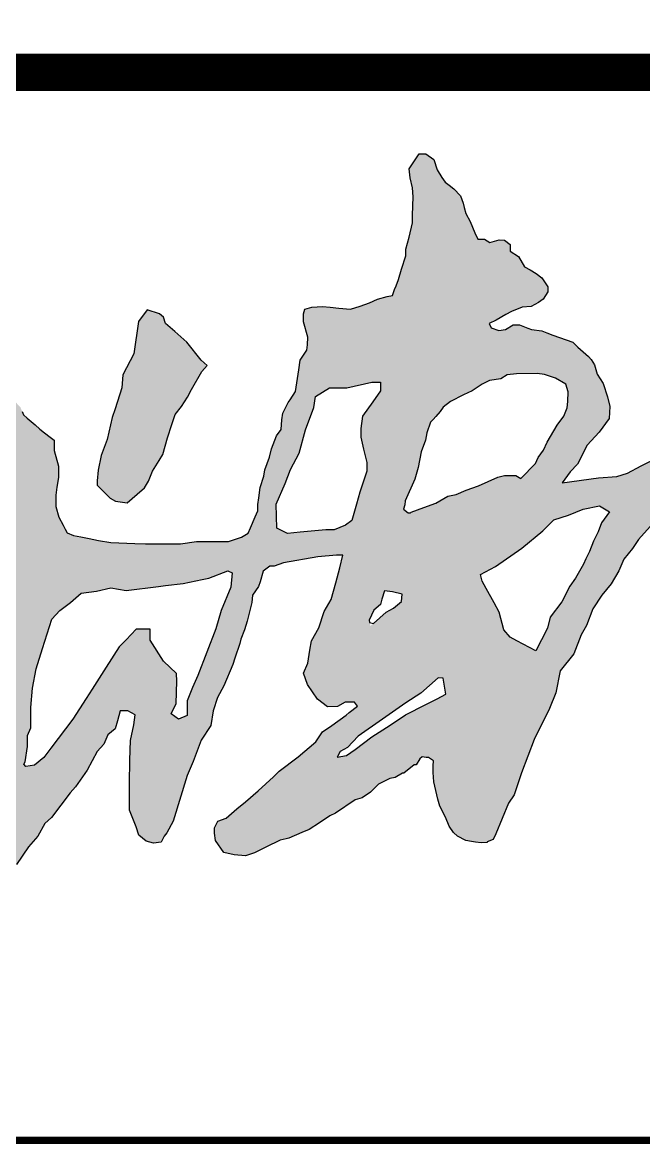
# Model space of a CAD drawing. Header units: millimetres. Extents: x 1264 to 9491, y 619 to 916.
# Drawn here: x 8763.29 to 8768.25, y 624.39 to 633.29 of the extents above; entities that cross this region are included whole.
import ezdxf

# ---------------------------------------------------------------- set-up
doc = ezdxf.new("R2010")
doc.units = ezdxf.units.MM

# ---------------------------------------------------------------- blocks, each defined once
blk = doc.blocks.new('11112')
h = blk.add_hatch(color=0)
h.paths.add_polyline_path([(1295.7, -78), (1295.7, -59), (1297.3, -45.8), (1300.1, -29.1), (1299.8, -10.5), (1292.9, 16), (1292.9, 22.1), (1292.9, 33.1), (1285.8, 38.4), (1276.3, 45.5), (1268.7, 52.1), (1260.9, 58.9), (1247.3, 70.1), (1240.9, 76), (1238.9, 81.3), (1235.8, 89.1), (1230.7, 94.2), (1223.9, 101.3), (1215.8, 110.5), (1214.7, 114.2), (1208.6, 124.7), (1203.9, 131.8), (1187.8, 143.8), (1179.8, 145.7), (1171.3, 147.8), (1163.5, 157.6), (1156.9, 169.7), (1146.5, 180.3), (1132.3, 194.9), (1127.8, 200.7), (1121.8, 205.6), (1110.2, 207.8), (1094.3, 202.9), (1087.2, 199.2), (1081.9, 195.5), (1079.3, 182.7), (1072.2, 166.8), (1072.2, 160.3), (1069.6, 146.5), (1068.7, 138.3), (1069.1, 131.6), (1069.4, 122), (1067.7, 107.4), (1067.7, 98.9), (1069.1, 76.9), (1072.2, 69.1), (1074.9, 52.8), (1078.9, 31.4), (1080.2, 24), (1084.4, 13.2), (1086.6, -0.6), (1094.2, -9.9), (1096.9, -14.3), (1102, -22.4), (1107.1, -36.7), (1114.9, -49.9), (1120.4, -55), (1120.4, -66.2), (1123.6, -72.3), (1124.8, -79.4), (1136.3, -87.9), (1144.5, -97.7), (1149.9, -104.8), (1158.7, -114), (1166.6, -125.2), (1173.3, -133.2), (1179, -142.7), (1180.7, -147.5), (1180.7, -152.9), (1180.1, -161.4), (1178.4, -170.2), (1178.4, -175), (1176, -192.6), (1176, -200.1), (1174.9, -208.5), (1167.8, -210.6), (1156.3, -214), (1127.3, -217.7), (1103.7, -222.6), (1089.5, -223.7), (1069.4, -229.2), (1046.6, -234), (1036.1, -235.5), (1022.2, -239.8), (1007.2, -241.6), (994, -244.3), (976.7, -247.6), (959.4, -251), (947.5, -251), (933.6, -253.7), (927.8, -252.5), (920.7, -248.9), (915.5, -241.9), (912.5, -232.6), (909.5, -205.2), (907.1, -190.6), (901.7, -179.7), (894.2, -166.8), (888.4, -159.5), (886, -151), (882.6, -138.4), (879.1, -127.9), (872.1, -100.8), (863.6, -90.3), (858.2, -81.4), (855.5, -68.5), (847.8, -49.6), (847.8, -43.7), (847.8, -31.7), (846.8, -25.6), (843.1, -3.4), (843.4, 5.2), (847.7, 13.9), (857.2, 23.7), (866.5, 39.4), (869, 56.1), (869.3, 59.5), (869.3, 66.8), (874.2, 82.2), (875.7, 92.4), (875.7, 101.3), (881, 110.5), (880, 115.1), (883.5, 122.5), (888.1, 132.4), (888.1, 137.6), (893.6, 145.6), (898, 152.7), (899.5, 161), (907.5, 178), (914.5, 193.5), (920.6, 208.3), (926.8, 229.5), (929.6, 239.2), (935.1, 258.3), (937.1, 269.3), (937.1, 280.4), (942.6, 296.4), (945.6, 309.5), (945.6, 320.5), (945.6, 333.6), (942.6, 354.7), (942.6, 363.7), (937, 380.3), (937, 389.3), (934.9, 399.9), (932, 411.7), (914.4, 437.8), (898.9, 462.4), (894.3, 470.5), (880.8, 494.6), (871.2, 511.9), (864.2, 524.7), (858.4, 535.5), (851.1, 542.3), (834.1, 558.3), (825, 564.8), (816, 572.4), (796.9, 585.9), (785.2, 595.6), (776.3, 607.8), (767.8, 614.8), (754.8, 625.8), (744.8, 635.3), (726.1, 650), (719.2, 652), (710.7, 663.2), (689.7, 673.9), (679.7, 678.9), (669.3, 682.4), (655.8, 683.4), (650.8, 678.5), (649, 673.8), (651.9, 659.2), (656.2, 644.2), (667, 636.3), (690, 621.6), (703.3, 605.6), (728.7, 581.9), (738.3, 574.6), (744.3, 570.4), (758.5, 553.4), (772.2, 541.4), (779.9, 530.6), (790.6, 515.6), (804.8, 499.1), (821.7, 482.5), (843, 436.3), (844.3, 412.3), (850.8, 393.8), (850, 353.8), (844.1, 326.8), (837.8, 306.6), (836.4, 282.3), (827.1, 253), (823.5, 227.3), (820.7, 203), (802.8, 178.7), (801.7, 163.1), (789.9, 136.5), (779.2, 112.2), (764.9, 79.9), (752.6, 36.9), (745.5, 11.9), (722.6, -18.8), (718, -49.7), (715.6, -87.4), (724.8, -107.4), (731.9, -131), (744.8, -148.1), (759.9, -180.3), (770.3, -201.7), (782.1, -217), (795.5, -234.6), (813.1, -257.6), (819.7, -268.4), (826.8, -280.3), (821.6, -283.4), (810.2, -290.3), (791.8, -294.8), (727.5, -310.4), (677.8, -326.1), (622.1, -336.3), (561.7, -347.3), (524.8, -359.7), (470, -372.6), (432.7, -384), (396.5, -387.8), (362.5, -398.9), (331.9, -408.8), (296.8, -415.5), (271.6, -421.6), (230.6, -433.4), (220, -437.3), (196.2, -443.7), (173.1, -451.2), (163.5, -454.4), (134.3, -463.9), (60.4, -489.6), (40.7, -489.6), (20.9, -500.6), (-24.8, -514.3), (-83.1, -531.8), (-113, -544.9), (-154.5, -553.7), (-204.7, -564.6), (-231.6, -577.1), (-263.3, -590), (-324.5, -610.9), (-365.7, -631.5), (-427.6, -651.9), (-525.2, -707.3), (-552.4, -721.4), (-566.2, -739.1), (-588.4, -751.2), (-597.4, -769.4), (-615.5, -807.3), (-615.7, -834.6), (-585.6, -874.4), (-562.3, -896.8), (-532.9, -918.7), (-503.5, -938.1), (-453, -951.4), (-429.2, -959.7), (-403.8, -977.6), (-377.5, -985.6), (-325.6, -1000.9), (-281, -1013.6), (-235.5, -1025.2), (-203.2, -1038.5), (-156.2, -1043), (-108, -1054.7), (-75.4, -1063.5), (-39.1, -1068), (48.4, -1085.5), (107.2, -1099.3), (130.8, -1100.8), (203.7, -1105.5), (245.4, -1103.8), (277.8, -1103), (374.2, -1108.1), (426.5, -1101.2), (476.6, -1103.6), (525.9, -1092.5), (568.4, -1080.8), (633.6, -1062.7), (683.5, -1051.4), (742.3, -1025.6), (807.3, -989.2), (853.9, -958), (869.8, -945.7), (887.2, -925.5), (910.9, -901.4), (938.1, -867.6), (949.7, -845.6), (963.9, -818.7), (977.1, -781.1), (999.6, -735), (1011.4, -712.4), (1014.6, -669.9), (1019.9, -606.1), (1006.3, -549.5), (1004.2, -516), (980.1, -430.1), (971.7, -396.6), (963.8, -365.1), (960, -353.1), (970.1, -338), (997.9, -322.2), (1059.3, -304.3), (1089.1, -295), (1116, -290.2), (1149.9, -281.3), (1168.1, -278.3), (1164.2, -308.9), (1161.9, -344.8), (1156.7, -396.4), (1149.1, -434.6), (1148.8, -473.6), (1141.2, -494.4), (1133.5, -531), (1130, -571.5), (1127, -587.1), (1121.7, -612.3), (1109, -673.1), (1109, -686.7), (1116.5, -705.3), (1127.9, -721.6), (1135.7, -738.3), (1146, -746.6), (1174, -753.7), (1183.6, -748.1), (1193.9, -733.8), (1206.1, -725.3), (1212.1, -711.7), (1229.4, -679.4), (1239.4, -664.7), (1245.2, -514.9), (1241.6, -511.3), (1243.7, -507), (1247.6, -481.5), (1247.6, -462.8), (1253.5, -450.1), (1253.5, -415.7), (1256.5, -383.3), (1262.4, -350.9), (1273.2, -316.6), (1288.9, -267.5), (1302, -252.9), (1331.3, -127.8), (1325.3, -126.6), (1314.7, -122.3), (1311.3, -116.1), (1307.6, -109.2), (1300.4, -96)])
h.paths.add_polyline_path([(873.2, -339.5), (883.7, -360.3), (890.7, -381.2), (905.6, -410.9), (919.6, -438), (933.5, -481.6), (935.3, -516.6), (937, -559.4), (938.8, -585.6), (930.9, -661.8), (930.9, -677.5), (928.3, -688.9), (925.7, -706.3), (913.4, -731.7), (904.7, -750.9), (898.6, -764.8), (888.1, -784.9), (881, -798.4), (873.6, -812.7), (865.4, -828.3), (850.5, -828.3), (837.4, -845.2), (804.2, -873.1), (786.9, -887.7), (773.6, -901.9), (757, -918.5), (724.7, -937.7), (706.6, -958.9), (688.2, -961.7), (671.6, -970.5), (667.2, -973.6), (648.9, -982.4), (643.5, -983.7), (631, -989.5), (620.2, -994.2), (609, -999.3), (590.7, -1006.7), (563, -1011.1), (546.1, -1017.5), (525.1, -1021.6), (507.2, -1022.6), (474.7, -1029), (445.6, -1032.7), (424.6, -1037.1), (404, -1040.2), (379.6, -1042.5), (310.4, -1043.1), (266.1, -1041.7), (223.2, -1051.4), (207.9, -1048.6), (171.9, -1041.7), (153.9, -1040.3), (130.4, -1041.7), (109.6, -1041.7), (73.6, -1036.2), (48.6, -1034.8), (3.7, -1023.5), (-21.2, -1020.8), (-35.5, -1019.2), (-72.4, -1013.8), (-93.2, -1008.3), (-126.5, -998.6), (-155.6, -998.6), (-174.9, -998.6), (-193, -998.6), (-217.9, -987.5), (-242.8, -980.6), (-278.8, -969.5), (-320.4, -959.9), (-359.2, -947.4), (-399.3, -933.6), (-428.4, -916.9), (-465.8, -903.1), (-510.8, -882.8), (-544.3, -860.2), (-548.9, -836.1), (-544.3, -818.2), (-533.5, -800.3), (-516.3, -781.4), (-469, -749.4), (-402.2, -709.1), (-368.9, -694.1), (-313.9, -670.8), (-273.3, -648.4), (-174.1, -617.4), (-134.2, -603.9), (-98.3, -584.7), (-83, -577.6), (-64.9, -570.5), (-9, -550.9), (9.6, -542.8), (41.7, -536.6), (73.7, -524.6), (83.7, -520.8), (93.3, -517.2), (128.2, -502.7), (141.6, -502.7), (198.3, -491.7), (220.1, -480), (259.5, -475.8), (274.6, -458.7), (328, -452.6), (363.4, -439.1), (418.5, -425.7), (438.6, -420.7), (479.6, -403.7), (529.8, -391.4), (560.4, -391.4), (592.2, -387.8), (656.6, -362.6), (708.6, -349.9), (740.2, -343.8), (768.5, -338), (798.9, -330.3), (812.4, -323.3), (842.4, -322.7), (846, -322.6), (864.5, -334.1)], flags=16)
h = blk.add_hatch(color=0)
h.paths.add_polyline_path([(3379.1, -264.6), (3379.1, -250.3), (3379.1, -220.6), (3387.3, -189.2), (3387.3, -170.8), (3387.3, -134.9), (3386.6, -112.8), (3384.8, -81.6), (3392.4, -48.9), (3396.5, 7.5), (3396.5, 19.8), (3404.9, 43.7), (3404.2, 83.5), (3403.9, 98.6), (3412.6, 105.7), (3421.5, 113), (3436.4, 123), (3449.4, 130.7), (3463.9, 136.7), (3470.6, 146.7), (3460.9, 165.4), (3441.1, 189.6), (3432.1, 203.1), (3421.9, 212.7), (3419, 222.4), (3416.4, 232.7), (3417.7, 245.2), (3420.2, 264.2), (3425.7, 288.9), (3419.9, 316), (3425, 352.4), (3424.2, 358.1), (3422.7, 368.4), (3431.9, 386.6), (3431.9, 394), (3431.9, 410), (3429.7, 430.6), (3427.3, 451.8), (3436.5, 468.2), (3432.5, 484.8), (3419.5, 492.4), (3408.9, 506.7), (3395.3, 516.7), (3386.2, 527.6), (3379.2, 544.3), (3370.2, 555.5), (3359, 560.8), (3342, 561.1), (3324, 564), (3304.7, 565.8), (3284.4, 566.2), (3254.7, 564.9), (3233.3, 559.7), (3213.3, 553.9), (3185.5, 542.9), (3168.7, 541.6), (3148.4, 535.6), (3113, 528), (3071, 513.4), (3059.9, 508.8), (3026.4, 498.9), (2990.2, 489.9), (2976.6, 488), (2949.4, 482.2), (2930.9, 482.5), (2909.3, 481.5), (2877, 488), (2865.3, 480.8), (2849.8, 463.4), (2849.8, 455), (2856.3, 438.8), (2866.6, 419.5), (2869.9, 402), (2870.6, 388.8), (2876.3, 381.3), (2888.6, 365.2), (2899, 365.2), (2912.3, 356.4), (2916.4, 344.1), (2916.4, 327.1), (2910.2, 308.6), (2906.4, 294.6), (2899.2, 276.9), (2894.5, 259.3), (2886.2, 240.7), (2879.6, 223.3), (2869.8, 200.7), (2854.5, 165.4), (2850.2, 152.8), (2841.5, 127.2), (2831, 116.7), (2824.1, 99.7), (2781.1, 91.1), (2769.6, 87.4), (2741.2, 80.5), (2709.2, 68.2), (2667.5, 59.5), (2661.1, 54.9), (2635, 53.1), (2616.2, 50.8), (2590.3, 46.3), (2580.6, 44.8), (2572.4, 42.5), (2563, 40.2), (2555.8, 40.2), (2545.9, 33.5), (2530.3, 30.5), (2522.2, 27.2), (2506.4, 27.9), (2488.8, 24.9), (2481.1, 21.8), (2469.9, 18.8), (2458.7, 20), (2454.8, 27.9), (2448.8, 37.4), (2441, 49.2), (2425.8, 49.2), (2405.2, 44.6), (2375.8, 31), (2356, 17.4), (2333.3, 12.8), (2312.8, 7.7), (2278.7, -9.9), (2255.9, -22), (2237.9, -27.5), (2207.2, -29.8), (2145.8, -38.5), (2159.1, -20), (2171.6, -6.7), (2188.2, 24.7), (2207.8, 46.7), (2225, 69.5), (2226, 89.8), (2222.3, 106.4), (2214.9, 128.6), (2204.5, 144.5), (2200, 160.1), (2194.5, 169), (2190, 174.2), (2172.2, 189.6), (2164, 198.1), (2130.4, 209.7), (2119.9, 214), (2111.7, 217.3), (2094.5, 219.3), (2074.3, 227.3), (2063.9, 227.3), (2050.7, 219.4), (2039.7, 217.6), (2026.7, 222.4), (2023.3, 229.4), (2034.9, 235.2), (2051.4, 244.7), (2060.8, 249.8), (2078.5, 256.6), (2094, 257.9), (2106.3, 264.9), (2113.8, 270.1), (2122, 282.7), (2122, 291.2), (2111.5, 305.9), (2102, 313.3), (2091.9, 319.7), (2082.9, 324.9), (2072.4, 341.8), (2058.7, 350.8), (2058.7, 362.4), (2049.1, 369.3), (2040.2, 369.8), (2024.3, 365.6), (2015.3, 371), (2004.1, 371), (1999.5, 381.9), (1991.6, 401), (1984.3, 414.4), (1981.5, 424.2), (1979.4, 431.6), (1975.2, 443.7), (1964, 455.6), (1956.2, 461.6), (1949.3, 466.9), (1944, 474.8), (1936.1, 487.5), (1930.3, 504.9), (1917.1, 514.4), (1905.5, 514.4), (1889.1, 489.1), (1890.7, 474.3), (1894.4, 457.4), (1895.4, 442.1), (1894.4, 411.5), (1894.4, 398.3), (1889.1, 374.6), (1883.3, 354.5), (1883.3, 342.9), (1875.9, 320.7), (1869.3, 298.4), (1864.4, 286.5), (1860.7, 276.4), (1852.1, 275), (1835.6, 270.1), (1822.2, 264.1), (1806.4, 258.5), (1790.4, 253.7), (1770.9, 255.1), (1756, 256.6), (1743.6, 258.1), (1725.7, 257), (1713.7, 253.7), (1711.5, 245.8), (1711.5, 232), (1718.6, 206.6), (1718.2, 193.5), (1717.1, 184.5), (1705.9, 167.7), (1703.6, 151.3), (1697.9, 115.1), (1689.1, 101), (1685.7, 96.7), (1676.5, 78.8), (1675.1, 67.7), (1673.8, 51.4), (1666.3, 40.6), (1657.5, 18.9), (1654.1, 4.7), (1646.7, -16.3), (1644.6, -27.1), (1638.5, -46), (1636.5, -63.6), (1634.5, -74.5), (1634.5, -85.2), (1630.3, -95.4), (1622.6, -114.1), (1618.3, -122.8), (1607.3, -129.5), (1591.9, -189.5), (1589.5, -213.9), (1636, -212.4), (1638.5, -204.6), (1643.9, -186.7), (1654.7, -178.3), (1662.2, -178.3), (1678.1, -173), (1735.5, -162.4), (1766.6, -159.6), (1777.7, -160), (1772.2, -181.1), (1765.6, -206.3), (1757.9, -234.6), (1746, -254.5), (1737, -281.8), (1724.9, -303.6), (1722.2, -319.6), (1718.9, -341.5), (1711.3, -357.9), (1717.9, -377.1), (1734.9, -402.1), (1752, -414.8), (1768.4, -414.3), (1781.5, -406.7), (1797, -406.7), (1802.1, -413.4), (1788.1, -424.2), (1783.1, -428.8), (1758.9, -445.9), (1743.1, -456.9), (1732.4, -473.8), (1702.4, -498.6), (1670.6, -522.6), (1661.2, -532.3), (1635.5, -556.1), (1613.9, -574.3), (1599.4, -586), (1581.3, -601.9), (1567.8, -607), (1561.7, -618.2), (1561.7, -626.8), (1563.9, -639.4), (1577.9, -659.5), (1595.2, -663.7), (1613.9, -665.1), (1629.2, -659.9), (1648, -650.8), (1672.1, -638.7), (1687, -635.6), (1708.6, -625.8), (1721.2, -621.1), (1738.5, -609.8), (1755.8, -598), (1765.2, -593.5), (1798.2, -570.9), (1810.1, -567.7), (1824.2, -557.9), (1837.3, -544.8), (1856.6, -535.4), (1865.4, -533.6), (1877.5, -526.4), (1880.1, -526.4), (1897.5, -512.3), (1900.5, -512.3), (1909.1, -498.3), (1917.3, -499.7), (1921.2, -499.7), (1929.6, -505.3), (1929.4, -513.9), (1929.4, -525.3), (1930.5, -540.6), (1937.3, -569.8), (1940.2, -581.4), (1949.9, -599.9), (1955.9, -615.3), (1963.5, -626), (1970, -631.8), (1984.2, -639.5), (1993.5, -640.9), (2000.3, -642.3), (2009.8, -643.4), (2016.4, -642.8), (2029.8, -637.9), (2034.6, -628.1), (2056, -576.6), (2065.5, -562.4), (2077.5, -525.4), (2098.7, -469.9), (2124.4, -417.3), (2135.3, -391.3), (2142.3, -354.4), (2165.3, -325.7), (2177.6, -294), (2186.7, -278.2), (2197.5, -250.3), (2212.7, -227.3), (2228.4, -207.9), (2241.1, -186.3), (2249.5, -166.6), (2263.9, -148.4), (2274.1, -133.8), (2294, -111.8), (2318.2, -86), (2329.5, -84.8), (2340.5, -88.1), (2361.3, -89.1), (2375.6, -89.7), (2391.6, -88), (2395.3, -110.8), (2385.8, -140), (2378.3, -178.1), (2367.5, -219.5), (2367.5, -248.7), (2353.2, -282.7), (2340.2, -341.6), (2332, -366.8), (2328, -405.5), (2325.6, -426.6), (2322.3, -446.6), (2321, -465.5), (2319.1, -491.1), (2326.2, -517), (2330.6, -528.5), (2348.7, -553.7), (2360, -578.1), (2373.4, -583.4), (2385.8, -591.6), (2409.9, -595.8), (2428.6, -589), (2447.7, -582), (2451.4, -565), (2475.5, -537.1), (2491.3, -512.7), (2503.5, -495.7), (2515.1, -475.3), (2532.7, -451.5), (2542.9, -434.5), (2553.4, -413), (2563.9, -397.8), (2582.7, -366), (2591.9, -348.4), (2597.6, -335), (2614.2, -316.6), (2630, -302.7), (2640.2, -276.2), (2648.3, -263.3), (2666.9, -243.4), (2676.9, -222.5), (2685.1, -205.5), (2696.5, -191), (2700.8, -186.4), (2703.8, -166.8), (2710.7, -161.1), (2715.9, -154), (2725.9, -143.3), (2736.4, -124.8), (2739.6, -116.1), (2749.1, -109.4), (2755.8, -100.6), (2758.9, -90.6), (2767.4, -76.7), (2771.8, -64.4), (2786.4, -38.6), (2795.9, -13.9), (2830.5, -15.6), (2851.9, 7.8), (2876.6, 6.7), (2934.9, 29.2), (2987.9, 56.9), (3046.2, 79.7), (3107, 101.8), (3138.9, 116), (3212.4, 140.7), (3290.1, 153), (3300.3, 137.3), (3271.1, 117), (3199.6, 67.3), (3146.9, 37.6), (3093.1, 0), (2970.5, -78.6), (2878.9, -186.8), (2831.8, -268.1), (2802.9, -334.5), (2801, -414.8), (2807.9, -452.9), (2829.8, -478.9), (2861.2, -494), (2881.1, -483.9), (2893.3, -455.5), (2919.2, -416.6), (2959.5, -373.8), (2995.8, -348.8), (3057.8, -310.2), (3139.9, -268.2), (3206.3, -250), (3225.5, -247.4), (3224.1, -260.6), (3184.6, -307.8), (3166.8, -334.5), (3124.9, -379.7), (3048.4, -438), (3030.3, -451.8), (3005.8, -466.9), (2987.5, -486.2), (2967.9, -499), (2949.7, -511.6), (2921.3, -531.2), (2907.7, -542.6), (2849.8, -578.6), (2836.4, -592), (2837.9, -624.7), (2861.1, -646.3), (2898, -652.1), (2929.3, -646.4), (2965.4, -628.3), (3002, -611.7), (3033.8, -584), (3060.4, -570.1), (3086.8, -552.3), (3114.9, -532.9), (3155.2, -507.5), (3204, -474.6), (3261, -457.2), (3261.3, -483.7), (3262.6, -518.5), (3260.5, -559.4), (3260.1, -578.5), (3244.6, -641.6), (3246.3, -694.1), (3240.6, -792.5), (3237.9, -850.1), (3233.3, -915.8), (3226.3, -970.1), (3221.4, -995.6), (3210.4, -1027.4), (3165, -1036.9), (3123.6, -1023.8), (3075.3, -995.4), (3032.9, -964), (3010.3, -937.8), (3002.9, -931), (2977.9, -904), (2964.2, -886.9), (2954.9, -876.9), (2941.2, -863.4), (2918.1, -830.5), (2901.4, -807.5), (2893.6, -792.3), (2880.8, -773.2), (2871.4, -759.3), (2865.7, -752.4), (2848, -727.6), (2840.1, -713.4), (2831.8, -699.2), (2817.6, -680.6), (2808.7, -664.4), (2802.3, -651.6), (2796.5, -641.4), (2790.4, -626.6), (2781.4, -625.5), (2779.3, -633.5), (2781.9, -646.5), (2786.4, -660.4), (2790.6, -673.2), (2801.6, -693.2), (2811.1, -711.4), (2819, -728.6), (2837.8, -752.6), (2846.4, -766.1), (2875.4, -804.1), (2883.6, -813.3), (2905.7, -853.6), (2928.9, -887.2), (2971.9, -934.1), (2994.4, -958.2), (3020.6, -986.3), (3059.9, -1025.8), (3081.8, -1048.5), (3155.7, -1084.8), (3222.8, -1105.9), (3277.5, -1098.1), (3294.1, -1073.7), (3300.5, -1034.7), (3316.5, -965.4), (3323.9, -903.4), (3334.2, -836.5), (3334.1, -787.5), (3331.2, -755.2), (3343.3, -696.2), (3347.4, -650.2), (3363.8, -580.1), (3363.9, -511.6), (3363.7, -505.2), (3362.3, -477.3), (3365.4, -464), (3375.2, -449.4), (3383, -439.9), (3386.6, -431.1), (3403.9, -414.5), (3408.8, -406.7), (3427.4, -397.1), (3456.6, -385.3), (3485.9, -372.8), (3497.6, -367.8), (3515.3, -363.9), (3541, -357.3), (3570.1, -349.4), (3583.2, -343.7), (3599.8, -341.7), (3612.2, -339.3), (3627.1, -337.1), (3635.4, -333.9), (3646.2, -331.4), (3657.1, -328.8), (3682.6, -333), (3706.5, -332.8), (3724.3, -336.7), (3731.1, -334.7), (3729.9, -322.5), (3727.7, -319.1), (3711.6, -313.4), (3697.9, -311.7), (3674.3, -313.8), (3646.6, -313.8), (3620, -313.8), (3603.6, -316.7), (3579.3, -322.3), (3566.1, -327.2), (3545.3, -330.6), (3522.6, -334.3), (3502.8, -341.6), (3492.2, -343.8), (3461.7, -353.7), (3444.6, -362.1), (3429.3, -364.1), (3401.6, -372.2), (3376.6, -378.3), (3371.9, -368.1), (3374.2, -330.2), (3375.9, -301.5), (3379.1, -284.1)])
h.paths.add_polyline_path([(3262.8, -205.9), (3253.7, -195), (3225, -190), (3208.6, -191.3), (3188.6, -194.1), (3176.3, -195.2), (3160, -198.1), (3139.4, -201.7), (3127.3, -207.6), (3107.7, -211.8), (3090.1, -220.6), (3072, -225.6), (3056, -232.9), (3044.5, -238.9), (3033.3, -245.7), (3020.2, -250.3), (3011.4, -256.8), (3000.3, -261.9), (2973.5, -277.6), (2952.3, -289.6), (2931.5, -304.8), (2905.9, -325.4), (2890.3, -333.5), (2874, -336.6), (2877.8, -316.3), (2880.3, -302.3), (2892, -293.3), (2900.9, -272.4), (2911.6, -242.6), (2924.4, -225.6), (2945.2, -198.1), (2952.1, -183.8), (2971.6, -163.3), (2986.6, -141.5), (3006.4, -123), (3028.9, -105.5), (3072.1, -80), (3088.2, -60.3), (3134.1, -29.1), (3164.4, -7.5), (3205, 14.3), (3250.6, 26.8), (3268.7, 26.8), (3281.1, 19.6), (3285.6, 6.9), (3287.3, -4.8), (3283.7, -35.6), (3284.9, -48.7), (3284.9, -70.6), (3286.2, -95.5), (3286.2, -117.4), (3285.6, -129.8), (3282.4, -153.6), (3281.2, -171), (3281.2, -179.8), (3280.5, -201.9), (3270.3, -215.8)], flags=16)
h.paths.add_polyline_path([(3259.2, -391.5), (3264.6, -400.4), (3263.7, -421), (3238.6, -437), (3204.3, -448.5), (3188.8, -452.8), (3161.4, -469.3), (3146.8, -475.1), (3125, -484.3), (3115, -486), (3101, -495.4), (3085.7, -499.3), (3079.8, -502), (3069.9, -510), (3061.7, -512.6), (3055.5, -506.8), (3060.5, -489.6), (3069.6, -479.6), (3080.6, -481.6), (3129, -456), (3144.3, -447.7), (3174.8, -423.6), (3207.2, -408.3), (3220, -400.8), (3242, -392.8)], flags=16)
h.paths.add_polyline_path([(3270.8, 203.8), (3251.6, 203.8), (3221.4, 201.1), (3199.1, 194.1), (3144.8, 179.5), (3122.6, 170.8), (3086.4, 160.2), (3038.3, 140.6), (3023.1, 136.1), (2996.7, 120.9), (2970.4, 137.9), (2932.9, 124), (2904.6, 124.5), (2887.7, 125.3), (2872.2, 133.1), (2872.2, 136.4), (2872.2, 141.9), (2876.5, 153.8), (2891.8, 179), (2901.9, 192.8), (2913.2, 211.7), (2909, 227.6), (2927.3, 272.7), (2943.7, 297.7), (2954.4, 334.4), (2963.7, 359), (3020.3, 388.8), (3056.5, 391.3), (3075.9, 394.1), (3116.2, 406.2), (3137.1, 418.7), (3153.1, 423.7), (3189.8, 440.3), (3213.2, 446.9), (3236.7, 452.4), (3288.2, 458.9), (3315.6, 461.6), (3327.3, 454.2), (3327.3, 433.9), (3320.9, 395.6), (3313, 358.2), (3307.5, 294.4), (3307.1, 244.3), (3299.9, 214.5)], flags=16)
h.paths.add_polyline_path([(2791, 30.8), (2786, 22.2), (2774.6, 2.4), (2763.2, -25), (2744.9, -53.9), (2728.9, -75.2), (2721.7, -84.2), (2715.3, -94.4), (2709.9, -99.6), (2685, -137.6), (2677.2, -144.8), (2671.7, -153.5), (2656.3, -173.8), (2649, -187.3), (2633.5, -215.7), (2627.8, -225.2), (2617.7, -234.7), (2608.8, -245.7), (2600.1, -256.4), (2583.5, -275.2), (2569.8, -293.8), (2563.6, -300.2), (2556, -310.2), (2546, -319.7), (2541, -325.8), (2528.3, -343.5), (2519.2, -355.2), (2513.4, -364), (2501.8, -374.7), (2498.6, -385.1), (2487.3, -400.9), (2471.5, -420.7), (2454.5, -437.4), (2448.3, -444), (2432.8, -460.9), (2423.6, -470.5), (2410.3, -480.7), (2401.5, -476.1), (2401.5, -463.3), (2401.5, -454.1), (2404.5, -438), (2406.3, -431.5), (2406.9, -419), (2409.6, -402.9), (2415.5, -384.5), (2417.8, -369.2), (2420.3, -358.3), (2424.2, -353.9), (2425.6, -344.6), (2426.2, -339), (2428.6, -335.7), (2429.5, -329.3), (2431.9, -317.1), (2433.3, -305.7), (2437, -298.1), (2444.4, -282.6), (2448.3, -270.7), (2451, -260.9), (2453.9, -253.5), (2458.4, -236.8), (2461.1, -221.1), (2461.1, -215.1), (2465, -202.9), (2469, -193.6), (2474.4, -180.6), (2480.6, -165.5), (2484.7, -155.3), (2487.4, -137.6), (2496.4, -122.4), (2498.4, -107.3), (2499.1, -92.9), (2509.4, -73.8), (2509.7, -63.5), (2512.8, -51.9), (2514.6, -40.8), (2514, -27.6), (2516.9, -13.5), (2527.1, -9.6), (2547.6, -9), (2561.3, -4.4), (2579.9, -1.6), (2604.8, 5.5), (2632.9, 9.3), (2655.8, 14.6), (2680.7, 23), (2688.5, 23.7), (2714.4, 26), (2723.3, 26.9), (2733, 31), (2753.1, 33.6), (2769.7, 37.5), (2781.5, 44.3), (2791, 44.3)], flags=16)
h.paths.add_polyline_path([(2225.5, -86.9), (2211.8, -105.5), (2206.3, -120.5), (2198.4, -136.3), (2192.1, -153.7), (2185.7, -166.3), (2181.5, -174.9), (2168.3, -198.7), (2158.9, -212.1), (2145.4, -238.2), (2125.7, -264.3), (2121.4, -282.6), (2111.4, -302.2), (2101.9, -320.4), (2080.6, -309.3), (2069.6, -303.6), (2058.5, -297.5), (2047.8, -285.6), (2040.3, -255.6), (2031.6, -239.8), (2018.5, -216.1), (2011.7, -203.6), (2008.7, -192.4), (2034, -179), (2078.2, -148.2), (2113.4, -119.2), (2132, -100.7), (2156.5, -92.9), (2181, -82.6), (2208.7, -77.1)], flags=16)
h.paths.add_polyline_path([(2154.3, 87.6), (2148.5, 73.9), (2137.4, 58.7), (2120.8, 30.2), (2114.5, 16.6), (2105.6, 4.4), (2101.1, -5.6), (2076.4, -30.9), (2068, -26), (2049.3, -26.1), (2037.6, -28.9), (2005.3, -43.6), (1984.8, -50.9), (1967.9, -58), (1954.1, -60.5), (1933.6, -72.5), (1913.8, -79.5), (1892.4, -87.8), (1889.3, -89.8), (1879.3, -82.8), (1881.4, -75.1), (1882, -68.7), (1898.2, -32.1), (1904.2, -12.3), (1909.1, 13.8), (1916.6, 33.1), (1918.5, 45.7), (1924.6, 63.4), (1929.2, 68.1), (1933.9, 73.4), (1941.2, 81.8), (1946, 88.7), (1958.3, 98.4), (1980.4, 109.6), (1994.7, 116.5), (2011.6, 127.4), (2023.8, 133.8), (2042.8, 136.6), (2053.6, 143.1), (2069.4, 144.9), (2103.9, 145.5), (2116.5, 143.8), (2134.7, 137.4), (2152.2, 127.2), (2155.8, 114.5), (2155.3, 98.2)], flags=16)
h.paths.add_polyline_path([(1950.7, -393.4), (1936.1, -401.1), (1916.9, -410.8), (1882.7, -428.4), (1857, -445.7), (1826.3, -465.2), (1798.3, -486.3), (1783.5, -496.5), (1767.9, -499.4), (1773.3, -489.8), (1785.6, -482.9), (1803.2, -463.9), (1844.4, -435.6), (1883.5, -408.1), (1908.3, -391.5), (1937.4, -365.8), (1946.1, -366.7)], flags=16)
h.paths.add_polyline_path([(1876.9, -225.6), (1876.3, -237.6), (1862.4, -248.9), (1850.4, -255.5), (1824, -278.8), (1821.6, -268.9), (1829.7, -252.5), (1840.6, -242.6), (1843.3, -233.7), (1847.5, -219.7), (1861, -221.5)], flags=16)
h.paths.add_polyline_path([(1817.6, -18.9), (1806, -53.9), (1800.6, -74.3), (1792.9, -101.5), (1781.9, -109.5), (1762.7, -117.1), (1749.1, -117.1), (1705.6, -121.3), (1684.3, -123.2), (1666.7, -114.3), (1665.4, -74.3), (1680.9, -39.3), (1689.7, -15.9), (1704.3, 11.3), (1714.7, 50.8), (1728.6, 88.1), (1731.7, 106.7), (1754.9, 121.2), (1784.1, 121.2), (1826, 130.9), (1840.6, 130.9), (1840.6, 116.3), (1827.9, 97.8), (1810.4, 73.5), (1807.5, 53.1), (1807.5, 38.5), (1812.3, 18.1), (1817.6, -3.9)], flags=16)
for color, points in [(0, [(1482.9, 37.3), (1490.4, 59.8), (1496, 76.6), (1506.3, 89.7), (1516.6, 105.6), (1523.3, 118.7), (1540.9, 148.6), (1549.9, 158.6), (1539.7, 167.8), (1515.7, 198.2), (1495.1, 216), (1479.6, 229.3), (1476.4, 240.3), (1469.8, 245.9), (1449.1, 252.4), (1434.2, 232.8), (1426.7, 178.6), (1408, 143), (1406.1, 121.5), (1394.9, 86), (1390.3, 71.3), (1381.8, 34.5), (1371.5, 7.4), (1366.8, -16.9), (1364.9, -34.7), (1364.9, -42.3), (1386.5, -64.1), (1395.8, -69.3), (1415.5, -72.1), (1432.3, -57.2), (1444.5, -46.9), (1451.1, -35.7), (1457.6, -18.8), (1468.9, -1), (1475.4, 9.3)]), (7, [(1607.3, -129.5), (1585.2, -136.7), (1555, -137.1), (1531.5, -137.1), (1505.1, -141), (1482.6, -141), (1446.2, -140.7), (1427.9, -140), (1388.1, -138.6), (1367, -135.2), (1351.6, -131.9), (1337.3, -129), (1331.3, -127.8), (1302, -252.9), (1319.9, -239.5), (1338.2, -223.6), (1363.5, -220.4), (1388.1, -214.5), (1413.6, -219.4), (1467.7, -212.5), (1479.8, -211), (1509.2, -207.3), (1541.3, -200.8), (1552.7, -198.5), (1584.5, -186), (1591.9, -189.5)]), (7, [(1526, -506.7), (1539.3, -470.6), (1555.6, -446.3), (1559.9, -421.2), (1567.2, -399.2), (1577.7, -379.5), (1592.6, -343.5), (1596.2, -333.1), (1604.6, -308.3), (1606, -301.3), (1612.1, -285.4), (1616.8, -270.9), (1624.7, -239.6), (1625.8, -227), (1636, -212.4), (1589.5, -213.9), (1573.1, -252.9), (1564.3, -283.6), (1534.2, -362.1), (1525.2, -382.2), (1515.8, -404.9), (1515.8, -429.5), (1501.5, -435.2), (1489, -426.5), (1497.4, -409), (1498.7, -371.6), (1498, -358.8), (1476.5, -338.2), (1453.9, -302.8), (1453.9, -284.2), (1430.3, -284.2), (1413.6, -301.9), (1402.1, -314.1), (1380.2, -348), (1356.2, -385.2), (1346.2, -400.9), (1324.2, -435.4), (1286.9, -484.4), (1275.3, -499.7), (1259.4, -512.9), (1245.2, -514.9), (1239.4, -664.7), (1249.5, -650), (1265.2, -632.2), (1277.2, -611), (1288.2, -600.8), (1319.5, -559.3), (1328.7, -549.4), (1347.9, -520.9), (1365.1, -489.8), (1375.9, -477.7), (1382.9, -461.6), (1395.1, -451.6), (1398.8, -438.3), (1403.4, -421.6), (1416.5, -421.6), (1428.5, -428), (1426.3, -444.8), (1420.6, -471.4), (1419.6, -504.6), (1419.3, -543.4), (1419.3, -563.9), (1419.3, -588.4), (1430.3, -616.5), (1435.1, -630.1), (1446.9, -640.4), (1459.5, -643.9), (1472.3, -642.3), (1477.5, -631.8), (1481.8, -626.2), (1492.7, -606.9), (1515.9, -530.2)])]:
    blk.add_hatch(color=color).paths.add_polyline_path(points)
for p, q in [((1889.1, 489.1), (1905.5, 514.4)), ((1905.5, 514.4), (1917.1, 514.4)), ((1917.1, 514.4), (1930.3, 504.9)), ((1890.7, 474.3), (1889.1, 489.1)), ((1930.3, 504.9), (1936.1, 487.5)), ((1936.1, 487.5), (1944, 474.8)), ((1894.4, 457.4), (1890.7, 474.3)), ((1944, 474.8), (1949.3, 466.9)), ((1895.4, 442.1), (1894.4, 457.4)), ((1949.3, 466.9), (1956.2, 461.6)), ((1956.2, 461.6), (1964, 455.6)), ((1964, 455.6), (1964, 455.6)), ((1964, 455.6), (1975.2, 443.7)), ((1894.4, 411.5), (1895.4, 442.1)), ((1975.2, 443.7), (1979.4, 431.6)), ((1979.4, 431.6), (1981.5, 424.2)), ((1981.5, 424.2), (1984.3, 414.4)), ((1984.3, 414.4), (1991.6, 401)), ((1889.1, 374.6), (1894.4, 398.3)), ((1894.4, 398.3), (1894.4, 411.5)), ((1991.6, 401), (1999.5, 381.9)), ((1999.5, 381.9), (2004.1, 371)), ((1883.3, 354.5), (1889.1, 374.6)), ((2004.1, 371), (2015.3, 371)), ((2015.3, 371), (2024.3, 365.6)), ((2024.3, 365.6), (2040.2, 369.8)), ((2040.2, 369.8), (2049.1, 369.3)), ((2049.1, 369.3), (2049.1, 369.3)), ((2049.1, 369.3), (2058.7, 362.4)), ((2058.7, 362.4), (2058.7, 350.8)), ((1875.9, 320.7), (1883.3, 342.9)), ((1883.3, 342.9), (1883.3, 354.5)), ((2058.7, 350.8), (2072.4, 341.8)), ((2072.4, 341.8), (2082.9, 324.9)), ((1870.8, 303.3), (1875.9, 320.7)), ((2082.9, 324.9), (2091.9, 319.7)), ((2091.9, 319.7), (2102, 313.3)), ((1867, 292.9), (1870.8, 303.3)), ((2102, 313.3), (2111.5, 305.9)), ((2111.5, 305.9), (2122, 291.2)), ((1860.7, 276.4), (1864.4, 286.5)), ((1864.4, 286.5), (1867, 292.9)), ((2122, 282.7), (2113.8, 270.1)), ((2122, 291.2), (2122, 282.7)), ((1806.4, 258.5), (1822.2, 264.1)), ((1822.2, 264.1), (1835.6, 270.1)), ((1835.6, 270.1), (1852.1, 275)), ((1852.1, 275), (1860.7, 276.4)), ((1860.7, 276.4), (1860.7, 276.4)), ((2106.3, 264.9), (2094, 257.9)), ((2113.8, 270.1), (2106.3, 264.9)), ((1449.1, 252.4), (1434.2, 232.8)), ((1469.8, 245.9), (1449.1, 252.4)), ((1449.1, 252.4), (1449.1, 252.4)), ((1476.4, 240.3), (1469.8, 245.9)), ((1711.5, 245.8), (1713.7, 253.7)), ((1711.5, 232), (1711.5, 245.8)), ((1713.7, 253.7), (1725.7, 257)), ((1725.7, 257), (1743.6, 258.1)), ((1743.6, 258.1), (1756, 256.6)), ((1756, 256.6), (1770.9, 255.1)), ((1770.9, 255.1), (1790.4, 253.7)), ((1790.4, 253.7), (1806.4, 258.5)), ((2051.4, 244.7), (2034.9, 235.2)), ((2060.8, 249.8), (2051.4, 244.7)), ((2078.5, 256.6), (2060.8, 249.8)), ((2094, 257.9), (2078.5, 256.6)), ((1434.2, 232.8), (1426.7, 178.6)), ((1479.6, 229.3), (1476.4, 240.3)), ((1495.1, 216), (1479.6, 229.3)), ((1718.6, 206.6), (1711.5, 232)), ((2034.9, 235.2), (2023.3, 229.4)), ((2023.3, 229.4), (2026.7, 222.4)), ((2034.9, 235.2), (2034.9, 235.2)), ((2050.7, 219.4), (2063.9, 227.3)), ((2063.9, 227.3), (2068.7, 227.3)), ((2068.7, 227.3), (2074.3, 227.3)), ((2074.3, 227.3), (2088.4, 221.7)), ((1515.7, 198.2), (1495.1, 216)), ((1718.2, 193.5), (1718.6, 206.6)), ((2026.7, 222.4), (2039.7, 217.6)), ((2039.7, 217.6), (2050.7, 219.4)), ((2039.7, 217.6), (2039.7, 217.6)), ((2088.4, 221.7), (2094.5, 219.3)), ((2094.5, 219.3), (2111.7, 217.3)), ((2111.7, 217.3), (2119.9, 214)), ((2119.9, 214), (2130.4, 209.7)), ((2130.4, 209.7), (2164, 198.1)), ((1539.7, 167.8), (1515.7, 198.2)), ((1717.1, 184.5), (1718.2, 193.5)), ((2164, 198.1), (2172.2, 189.6)), ((2172.2, 189.6), (2190, 174.2)), ((1426.7, 178.6), (1408, 143)), ((1705.9, 167.7), (1717.1, 184.5)), ((2190, 174.2), (2194.5, 169)), ((2194.5, 169), (2200, 160.1)), ((1549.9, 158.6), (1539.7, 167.8)), ((1540.9, 148.6), (1549.9, 158.6)), ((1697.9, 115.1), (1703.6, 151.3)), ((1703.6, 151.3), (1705.9, 167.7)), ((2200, 160.1), (2204.5, 144.5)), ((1408, 143), (1406.1, 121.5)), ((1523.3, 118.7), (1540.9, 148.6)), ((2023.8, 133.8), (2011.6, 127.4)), ((2042.8, 136.6), (2023.8, 133.8)), ((2053.6, 143.1), (2042.8, 136.6)), ((2069.4, 144.9), (2053.6, 143.1)), ((2103.9, 145.5), (2069.4, 144.9)), ((2116.5, 143.8), (2103.9, 145.5)), ((2134.7, 137.4), (2116.5, 143.8)), ((2152.2, 127.2), (2134.7, 137.4)), ((2204.5, 144.5), (2214.9, 128.6)), ((1406.1, 121.5), (1394.9, 86)), ((1406.1, 121.5), (1406.1, 121.5)), ((1516.6, 105.6), (1523.3, 118.7)), ((1689.1, 101), (1697.9, 115.1)), ((1731.7, 106.7), (1754.9, 121.2)), ((1754.9, 121.2), (1784.1, 121.2)), ((1784.1, 121.2), (1826, 130.9)), ((1826, 130.9), (1840.6, 130.9)), ((1840.6, 116.3), (1827.9, 97.8)), ((1840.6, 130.9), (1840.6, 116.3)), ((1994.7, 116.5), (1980.4, 109.6)), ((2011.6, 127.4), (1994.7, 116.5)), ((2155.8, 114.5), (2152.2, 127.2)), ((2155.3, 98.2), (2155.8, 114.5)), ((2214.9, 128.6), (2222.3, 106.4)), ((1506.3, 89.7), (1516.6, 105.6)), ((1676.5, 78.8), (1685.7, 96.7)), ((1685.7, 96.7), (1689.1, 101)), ((1728.6, 88.1), (1731.7, 106.7)), ((1827.9, 97.8), (1810.4, 73.5)), ((1958.3, 98.4), (1946, 88.7)), ((1980.4, 109.6), (1958.3, 98.4)), ((2154.3, 87.6), (2155.3, 98.2)), ((2222.3, 106.4), (2226, 89.8)), ((1238.9, 81.3), (1240.9, 76)), ((1240.9, 76), (1247.3, 70.1)), ((1394.9, 86), (1390.3, 71.3)), ((1490.4, 59.8), (1496, 76.6)), ((1496, 76.6), (1506.3, 89.7)), ((1675.1, 67.7), (1676.5, 78.8)), ((1714.7, 50.8), (1728.6, 88.1)), ((1941.2, 81.8), (1933.9, 73.4)), ((1946, 88.7), (1941.2, 81.8)), ((1941.2, 81.8), (1941.2, 81.8)), ((2148.5, 73.9), (2154.3, 87.6)), ((2226, 89.8), (2225, 69.5)), ((1247.3, 70.1), (1260.9, 58.9)), ((1260.9, 58.9), (1268.7, 52.1)), ((1390.3, 71.3), (1381.8, 34.5)), ((1482.9, 37.3), (1490.4, 59.8)), ((1673.8, 51.4), (1675.1, 67.7)), ((1810.4, 73.5), (1807.5, 53.1)), ((1924.6, 63.4), (1918.5, 45.7)), ((1929.2, 68.1), (1924.6, 63.4)), ((1933.9, 73.4), (1929.2, 68.1)), ((1929.2, 68.1), (1929.2, 68.1)), ((2120.8, 30.2), (2137.4, 58.7)), ((2137.4, 58.7), (2148.5, 73.9)), ((2225, 69.5), (2207.8, 46.7)), ((1268.7, 52.1), (1276.3, 45.5)), ((1276.3, 45.5), (1285.8, 38.4)), ((1285.8, 38.4), (1292.9, 33.1)), ((1657.5, 18.9), (1666.3, 40.6)), ((1666.3, 40.6), (1673.8, 51.4)), ((1666.3, 40.6), (1666.3, 40.6)), ((1704.3, 11.3), (1714.7, 50.8)), ((1807.5, 53.1), (1807.5, 38.5)), ((1807.5, 38.5), (1812.3, 18.1)), ((1918.5, 45.7), (1916.6, 33.1)), ((2207.8, 46.7), (2188.2, 24.7)), ((1292.9, 33.1), (1292.9, 22.1)), ((1292.9, 22.1), (1292.9, 22.1)), ((1292.9, 22.1), (1292.9, 16)), ((1381.8, 34.5), (1371.5, 7.4)), ((1475.4, 9.3), (1482.9, 37.3)), ((1654.1, 4.7), (1657.5, 18.9)), ((1916.6, 33.1), (1909.1, 13.8)), ((2114.5, 16.6), (2120.8, 30.2)), ((2188.2, 24.7), (2171.6, -6.7)), ((2188.2, 24.7), (2188.2, 24.7)), ((1292.9, 16), (1299.8, -10.5)), ((1371.5, 7.4), (1366.8, -16.9)), ((1468.9, -1), (1475.4, 9.3)), ((1646.7, -16.3), (1654.1, 4.7)), ((1689.7, -15.9), (1704.3, 11.3)), ((1812.3, 18.1), (1812.3, 18.1)), ((1812.3, 18.1), (1817.6, -3.9)), ((1909.1, 13.8), (1904.2, -12.3)), ((2101.1, -5.6), (2105.6, 4.4)), ((2105.6, 4.4), (2114.5, 16.6)), ((2278.7, -9.9), (2312.8, 7.7)), ((1299.8, -10.5), (1299.8, -10.5)), ((1299.8, -10.5), (1300.1, -29.1)), ((1366.8, -16.9), (1364.9, -34.7)), ((1457.6, -18.8), (1468.9, -1)), ((1644.6, -27.1), (1646.7, -16.3)), ((1680.9, -39.3), (1689.7, -15.9)), ((1817.6, -3.9), (1817.6, -18.9)), ((1904.2, -12.3), (1898.2, -32.1)), ((2076.4, -30.9), (2101.1, -5.6)), ((2171.6, -6.7), (2159.1, -20)), ((2255.9, -22), (2278.7, -9.9)), ((2278.7, -9.9), (2278.7, -9.9)), ((1300.1, -29.1), (1297.3, -45.8)), ((1364.9, -34.7), (1364.9, -42.3)), ((1444.5, -46.9), (1451.1, -35.7)), ((1451.1, -35.7), (1457.6, -18.8)), ((1638.5, -46), (1644.6, -27.1)), ((1817.6, -18.9), (1806, -53.9)), ((1898.2, -32.1), (1882, -68.7)), ((2005.3, -43.6), (2037.6, -28.9)), ((2037.6, -28.9), (2049.3, -26.1)), ((2049.3, -26.1), (2068, -26)), ((2068, -26), (2076.4, -30.9)), ((2159.1, -20), (2145.8, -38.5)), ((2145.8, -38.5), (2207.2, -29.8)), ((2159.1, -20), (2159.1, -20)), ((2207.2, -29.8), (2237.9, -27.5)), ((2237.9, -27.5), (2255.9, -22)), ((2255.9, -22), (2255.9, -22)), ((1297.3, -45.8), (1295.7, -59)), ((1364.9, -42.3), (1386.5, -64.1)), ((1432.3, -57.2), (1444.5, -46.9)), ((1636.5, -63.6), (1638.5, -46)), ((1638.5, -46), (1638.5, -46)), ((1665.4, -74.3), (1680.9, -39.3)), ((1806, -53.9), (1800.6, -74.3)), ((1806, -53.9), (1806, -53.9)), ((1967.9, -58), (1984.8, -50.9)), ((1984.8, -50.9), (2005.3, -43.6)), ((1295.7, -59), (1295.7, -78)), ((1386.5, -64.1), (1395.8, -69.3)), ((1395.8, -69.3), (1395.8, -69.3)), ((1395.8, -69.3), (1415.5, -72.1)), ((1415.5, -72.1), (1432.3, -57.2)), ((1634.5, -74.5), (1636.5, -63.6)), ((1634.5, -85.2), (1634.5, -74.5)), ((1666.7, -114.3), (1665.4, -74.3)), ((1665.4, -74.3), (1665.4, -74.3)), ((1800.6, -74.3), (1792.9, -101.5)), ((1800.6, -74.3), (1800.6, -74.3)), ((1882, -68.7), (1881.4, -75.1)), ((1913.8, -79.5), (1933.6, -72.5)), ((1933.6, -72.5), (1954.1, -60.5)), ((1954.1, -60.5), (1967.9, -58)), ((1295.7, -78), (1295.7, -78)), ((1295.7, -78), (1300.4, -96)), ((1630.3, -95.4), (1634.5, -85.2)), ((1881.4, -75.1), (1879.3, -82.8)), ((1879.3, -82.8), (1887.5, -88.5)), ((1887.5, -88.5), (1890.9, -88.8)), ((1890.9, -88.8), (1892.4, -87.8)), ((1892.4, -87.8), (1913.8, -79.5)), ((2132, -100.7), (2156.5, -92.9)), ((2156.5, -92.9), (2181, -82.6)), ((2181, -82.6), (2208.7, -77.1)), ((2208.7, -77.1), (2225.5, -86.9)), ((2225.5, -86.9), (2211.8, -105.5)), ((2225.5, -86.9), (2225.5, -86.9)), ((1300.4, -96), (1307.6, -109.2)), ((1307.6, -109.2), (1311.3, -116.1)), ((1622.6, -114.1), (1630.3, -95.4)), ((1781.9, -109.5), (1762.7, -117.1)), ((1792.9, -101.5), (1781.9, -109.5)), ((1792.9, -101.5), (1792.9, -101.5)), ((2113.4, -119.2), (2132, -100.7)), ((2211.8, -105.5), (2206.3, -120.5)), ((2294, -111.8), (2274.1, -133.8)), ((1311.3, -116.1), (1314.7, -122.3)), ((1314.7, -122.3), (1325.3, -126.6)), ((1325.3, -126.6), (1337.3, -129)), ((1337.3, -129), (1351.6, -131.9)), ((1585.2, -136.7), (1607.3, -129.5)), ((1607.3, -129.5), (1618.3, -122.8)), ((1618.3, -122.8), (1622.6, -114.1)), ((1684.3, -123.2), (1666.7, -114.3)), ((1705.6, -121.3), (1684.3, -123.2)), ((1749.1, -117.1), (1705.6, -121.3)), ((1762.7, -117.1), (1749.1, -117.1)), ((2078.2, -148.2), (2113.4, -119.2)), ((2206.3, -120.5), (2198.4, -136.3)), ((1351.6, -131.9), (1367, -135.2)), ((1367, -135.2), (1388.1, -138.6)), ((1388.1, -138.6), (1427.9, -140)), ((1427.9, -140), (1446.2, -140.7)), ((1446.2, -140.7), (1482.6, -141)), ((1482.6, -141), (1505.1, -141)), ((1505.1, -141), (1531.5, -137.1)), ((1531.5, -137.1), (1555, -137.1)), ((1555, -137.1), (1585.2, -136.7)), ((2034, -179), (2078.2, -148.2)), ((2198.4, -136.3), (2192.1, -153.7)), ((2263.9, -148.4), (2249.5, -166.6)), ((2274.1, -133.8), (2263.9, -148.4)), ((1735.5, -162.4), (1678.1, -173)), ((1766.6, -159.6), (1735.5, -162.4)), ((1777.7, -160), (1766.6, -159.6)), ((1772.2, -181.1), (1777.7, -160)), ((1777.7, -160), (1777.7, -160)), ((2185.7, -166.3), (2181.5, -174.9)), ((2192.1, -153.7), (2185.7, -166.3)), ((2249.5, -166.6), (2241.1, -186.3)), ((1552.7, -198.5), (1584.5, -186)), ((1584.5, -186), (1584.5, -186)), ((1584.5, -186), (1591.9, -189.5)), ((1643.9, -186.7), (1638.5, -204.6)), ((1654.7, -178.3), (1643.9, -186.7)), ((1662.2, -178.3), (1654.7, -178.3)), ((1678.1, -173), (1662.2, -178.3)), ((1662.2, -178.3), (1662.2, -178.3)), ((1765.6, -206.3), (1772.2, -181.1)), ((2008.7, -192.4), (2034, -179)), ((2181.5, -174.9), (2168.3, -198.7)), ((2241.1, -186.3), (2228.4, -207.9)), ((1509.2, -207.3), (1541.3, -200.8)), ((1541.3, -200.8), (1552.7, -198.5)), ((1552.7, -198.5), (1552.7, -198.5)), ((1591.9, -189.5), (1589.5, -213.9)), ((1638.5, -204.6), (1636, -212.4)), ((2011.7, -203.6), (2008.7, -192.4)), ((2018.5, -216.1), (2011.7, -203.6)), ((2168.3, -198.7), (2158.9, -212.1)), ((1319.9, -239.5), (1338.2, -223.6)), ((1338.2, -223.6), (1363.5, -220.4)), ((1363.5, -220.4), (1388.1, -214.5)), ((1388.1, -214.5), (1388.1, -214.5)), ((1388.1, -214.5), (1413.6, -219.4)), ((1413.6, -219.4), (1467.7, -212.5)), ((1467.7, -212.5), (1479.8, -211)), ((1479.8, -211), (1509.2, -207.3)), ((1589.5, -213.9), (1573.1, -252.9)), ((1636, -212.4), (1625.8, -227)), ((1757.9, -234.6), (1765.6, -206.3)), ((1847.5, -219.7), (1843.3, -233.7)), ((1861, -221.5), (1847.5, -219.7)), ((1876.9, -225.6), (1861, -221.5)), ((2031.6, -239.8), (2018.5, -216.1)), ((2158.9, -212.1), (2145.4, -238.2)), ((2228.4, -207.9), (2212.7, -227.3)), ((1302, -252.9), (1319.9, -239.5)), ((1624.7, -239.6), (1616.8, -270.9)), ((1625.8, -227), (1624.7, -239.6)), ((1746, -254.5), (1757.9, -234.6)), ((1840.6, -242.6), (1829.7, -252.5)), ((1843.3, -233.7), (1840.6, -242.6)), ((1862.4, -248.9), (1876.3, -237.6)), ((1876.3, -237.6), (1876.9, -225.6)), ((2040.3, -255.6), (2031.6, -239.8)), ((2145.4, -238.2), (2125.7, -264.3)), ((2212.7, -227.3), (2197.5, -250.3)), ((1288.9, -267.5), (1302, -252.9)), ((1573.1, -252.9), (1564.3, -283.6)), ((1737, -281.8), (1746, -254.5)), ((1829.7, -252.5), (1821.6, -268.9)), ((1828.8, -274.6), (1850.4, -255.5)), ((1850.4, -255.5), (1862.4, -248.9)), ((2047.8, -285.6), (2040.3, -255.6)), ((2197.5, -250.3), (2186.7, -278.2)), ((1273.2, -316.6), (1288.9, -267.5)), ((1616.8, -270.9), (1612.1, -285.4)), ((1821.6, -268.9), (1821.6, -268.9)), ((1821.6, -268.9), (1822.5, -272.8)), ((1822.5, -272.8), (1822.5, -272.8)), ((1822.5, -272.8), (1828.8, -274.6)), ((2125.7, -264.3), (2121.4, -282.6)), ((2186.7, -278.2), (2177.6, -294)), ((1430.3, -284.2), (1413.6, -301.9)), ((1453.9, -284.2), (1430.3, -284.2)), ((1453.9, -302.8), (1453.9, -284.2)), ((1564.3, -283.6), (1534.2, -362.1)), ((1612.1, -285.4), (1606, -301.3)), ((1724.9, -303.6), (1737, -281.8)), ((2058.5, -297.5), (2047.8, -285.6)), ((2047.8, -285.6), (2047.8, -285.6)), ((2069.6, -303.6), (2058.5, -297.5)), ((2058.5, -297.5), (2058.5, -297.5)), ((2121.4, -282.6), (2111.4, -302.2)), ((2177.6, -294), (2165.3, -325.7)), ((1262.4, -350.9), (1273.2, -316.6)), ((1402.1, -314.1), (1380.2, -348)), ((1413.6, -301.9), (1402.1, -314.1)), ((1476.5, -338.2), (1453.9, -302.8)), ((1604.6, -308.3), (1596.2, -333.1)), ((1606, -301.3), (1604.6, -308.3)), ((1722.2, -319.6), (1724.9, -303.6)), ((2080.6, -309.3), (2069.6, -303.6)), ((2101.9, -320.4), (2080.6, -309.3)), ((2111.4, -302.2), (2101.9, -320.4)), ((1596.2, -333.1), (1592.6, -343.5)), ((1718.9, -341.5), (1722.2, -319.6)), ((2165.3, -325.7), (2142.3, -354.4)), ((1256.5, -383.3), (1262.4, -350.9)), ((1380.2, -348), (1356.2, -385.2)), ((1498, -358.8), (1476.5, -338.2)), ((1476.5, -338.2), (1476.5, -338.2)), ((1592.6, -343.5), (1577.7, -379.5)), ((1711.3, -357.9), (1718.9, -341.5)), ((2142.3, -354.4), (2135.3, -391.3)), ((1497.4, -409), (1498.7, -371.6)), ((1498.7, -371.6), (1498, -358.8)), ((1534.2, -362.1), (1525.2, -382.2)), ((1717.9, -377.1), (1711.3, -357.9)), ((1937.4, -365.8), (1908.3, -391.5)), ((1946.1, -366.7), (1937.4, -365.8)), ((1950.7, -393.4), (1946.1, -366.7)), ((1946.1, -366.7), (1946.1, -366.7)), ((1253.5, -415.7), (1256.5, -383.3)), ((1356.2, -385.2), (1346.2, -400.9)), ((1525.2, -382.2), (1515.8, -404.9)), ((1577.7, -379.5), (1567.2, -399.2)), ((1734.9, -402.1), (1717.9, -377.1)), ((1908.3, -391.5), (1883.5, -408.1)), ((1936.1, -401.1), (1950.7, -393.4)), ((2135.3, -391.3), (2124.4, -417.3)), ((1346.2, -400.9), (1324.2, -435.4)), ((1489, -426.5), (1497.4, -409)), ((1515.8, -404.9), (1515.8, -429.5)), ((1567.2, -399.2), (1559.9, -421.2)), ((1752, -414.8), (1734.9, -402.1)), ((1781.5, -406.7), (1768.4, -414.3)), ((1797, -406.7), (1781.5, -406.7)), ((1781.5, -406.7), (1781.5, -406.7)), ((1802.1, -413.4), (1797, -406.7)), ((1797, -406.7), (1797, -406.7)), ((1883.5, -408.1), (1844.4, -435.6)), ((1882.7, -428.4), (1916.9, -410.8)), ((1916.9, -410.8), (1936.1, -401.1)), ((1253.5, -450.1), (1253.5, -415.7)), ((1403.4, -421.6), (1398.8, -438.3)), ((1416.5, -421.6), (1403.4, -421.6)), ((1428.5, -428), (1416.5, -421.6)), ((1426.3, -444.8), (1428.5, -428)), ((1501.5, -435.2), (1489, -426.5)), ((1515.8, -429.5), (1501.5, -435.2)), ((1515.8, -429.5), (1515.8, -429.5)), ((1559.9, -421.2), (1555.6, -446.3)), ((1768.4, -414.3), (1752, -414.8)), ((1758.9, -445.9), (1783.1, -428.8)), ((1783.1, -428.8), (1788.1, -424.2)), ((1788.1, -424.2), (1802.1, -413.4)), ((1857, -445.7), (1882.7, -428.4)), ((2124.4, -417.3), (2098.7, -469.9)), ((1324.2, -435.4), (1286.9, -484.4)), ((1398.8, -438.3), (1395.1, -451.6)), ((1420.6, -471.4), (1426.3, -444.8)), ((1501.5, -435.2), (1501.5, -435.2)), ((1555.6, -446.3), (1539.3, -470.6)), ((1743.1, -456.9), (1758.9, -445.9)), ((1844.4, -435.6), (1803.2, -463.9)), ((1826.3, -465.2), (1857, -445.7)), ((1247.6, -462.8), (1253.5, -450.1)), ((1247.6, -481.5), (1247.6, -462.8)), ((1382.9, -461.6), (1375.9, -477.7)), ((1395.1, -451.6), (1382.9, -461.6)), ((1732.4, -473.8), (1743.1, -456.9)), ((1803.2, -463.9), (1785.6, -482.9)), ((1798.3, -486.3), (1826.3, -465.2)), ((1243.7, -507), (1247.6, -481.5)), ((1286.9, -484.4), (1275.3, -499.7)), ((1375.9, -477.7), (1365.1, -489.8)), ((1419.6, -504.6), (1420.6, -471.4)), ((1539.3, -470.6), (1526, -506.7)), ((1702.4, -498.6), (1732.4, -473.8)), ((1785.6, -482.9), (1773.3, -489.8)), ((1783.5, -496.5), (1798.3, -486.3)), ((2098.7, -469.9), (2077.5, -525.4)), ((2098.7, -469.9), (2098.7, -469.9)), ((1275.3, -499.7), (1259.4, -512.9)), ((1365.1, -489.8), (1347.9, -520.9)), ((1419.3, -543.4), (1419.6, -504.6)), ((1670.6, -522.6), (1702.4, -498.6)), ((1773.3, -489.8), (1767.9, -499.4)), ((1767.9, -499.4), (1783.5, -496.5)), ((1767.9, -499.4), (1767.9, -499.4)), ((1906.8, -502.1), (1900.5, -512.3)), ((1910.8, -498.6), (1906.8, -502.1)), ((1917.3, -499.7), (1910.8, -498.6)), ((1921.2, -499.7), (1917.3, -499.7)), ((1929.6, -505.3), (1921.2, -499.7)), ((1929.4, -513.9), (1929.6, -505.3)), ((1929.6, -505.3), (1929.6, -505.3)), ((1241.6, -511.3), (1243.7, -507)), ((1245.2, -514.9), (1241.6, -511.3)), ((1259.4, -512.9), (1245.2, -514.9)), ((1347.9, -520.9), (1328.7, -549.4)), ((1526, -506.7), (1515.9, -530.2)), ((1661.2, -532.3), (1670.6, -522.6)), ((1897.5, -512.3), (1880.1, -526.4)), ((1900.5, -512.3), (1897.5, -512.3)), ((1929.4, -525.3), (1929.4, -513.9)), ((1419.3, -563.9), (1419.3, -543.4)), ((1515.9, -530.2), (1492.7, -606.9)), ((1635.5, -556.1), (1661.2, -532.3)), ((1856.6, -535.4), (1837.3, -544.8)), ((1865.4, -533.6), (1856.6, -535.4)), ((1877.5, -526.4), (1865.4, -533.6)), ((1880.1, -526.4), (1877.5, -526.4)), ((1930.5, -540.6), (1929.4, -525.3)), ((1937.3, -569.8), (1930.5, -540.6)), ((2077.5, -525.4), (2065.5, -562.4)), ((1319.5, -559.3), (1288.2, -600.8)), ((1328.7, -549.4), (1319.5, -559.3)), ((1613.9, -574.3), (1635.5, -556.1)), ((1824.2, -557.9), (1810.1, -567.7)), ((1837.3, -544.8), (1824.2, -557.9)), ((1419.3, -588.4), (1419.3, -563.9)), ((1599.4, -586), (1613.9, -574.3)), ((1798.2, -570.9), (1765.2, -593.5)), ((1810.1, -567.7), (1798.2, -570.9)), ((1940.2, -581.4), (1937.3, -569.8)), ((2056, -576.6), (2034.6, -628.1)), ((2065.5, -562.4), (2056, -576.6)), ((1430.3, -616.5), (1419.3, -588.4)), ((1581.3, -601.9), (1599.4, -586)), ((1755.8, -598), (1738.5, -609.8)), ((1765.2, -593.5), (1755.8, -598)), ((1949.9, -599.9), (1940.2, -581.4)), ((1277.2, -611), (1265.2, -632.2)), ((1288.2, -600.8), (1277.2, -611)), ((1435.1, -630.1), (1430.3, -616.5)), ((1492.7, -606.9), (1481.8, -626.2)), ((1561.7, -618.2), (1567.8, -607)), ((1561.7, -626.8), (1561.7, -618.2)), ((1567.8, -607), (1581.3, -601.9)), ((1738.5, -609.8), (1721.2, -621.1)), ((1955.9, -615.3), (1949.9, -599.9)), ((1963.5, -626), (1955.9, -615.3)), ((1265.2, -632.2), (1249.5, -650)), ((1446.9, -640.4), (1435.1, -630.1)), ((1477.5, -631.8), (1472.3, -642.3)), ((1481.8, -626.2), (1477.5, -631.8)), ((1563.9, -639.4), (1561.7, -626.8)), ((1682.3, -636.6), (1672.1, -638.7)), ((1687, -635.6), (1682.3, -636.6)), ((1708.6, -625.8), (1687, -635.6)), ((1721.2, -621.1), (1708.6, -625.8)), ((1970, -631.8), (1963.5, -626)), ((1984.2, -639.5), (1970, -631.8)), ((2034.6, -628.1), (2029.8, -637.9)), ((1249.5, -650), (1229.4, -679.4)), ((1249.5, -650), (1249.5, -650)), ((1459.5, -643.9), (1446.9, -640.4)), ((1472.3, -642.3), (1459.5, -643.9)), ((1577.9, -659.5), (1563.9, -639.4)), ((1648, -650.8), (1629.2, -659.9)), ((1672.1, -638.7), (1648, -650.8)), ((1993.5, -640.9), (1984.2, -639.5)), ((2000.3, -642.3), (1993.5, -640.9)), ((2009.8, -643.4), (2000.3, -642.3)), ((2020, -642.5), (2009.8, -643.4)), ((2029.8, -637.9), (2019.8, -641.6)), ((2019.8, -641.6), (2020, -642.5)), ((1595.2, -663.7), (1577.9, -659.5)), ((1613.9, -665.1), (1595.2, -663.7)), ((1629.2, -659.9), (1613.9, -665.1))]:
    blk.add_line(p, q)
blk = doc.blocks.new('7777')
blk.add_blockref('11112', (0, 0))
blk = doc.blocks.new('8888')
blk.add_blockref('7777', (0, 0))
blk = doc.blocks.new('柱状图图框模板-(昇龙标准).dwg33', base_point=(27, 229))
at = {"const_width": 1}
blk.add_lwpolyline([(25, 5), (205, 5), (205, 292), (25, 292)], close=True, dxfattribs=at)
at = {"const_width": 0.3}
blk.add_lwpolyline([(25, 14), (205, 14)], dxfattribs=at)
at = {"xscale": 0.004751999999996315, "yscale": 0.004751999999996315, "zscale": 0.004751999999996315}
blk.add_blockref('8888', (144.2849, 10.9042), dxfattribs=at)

msp = doc.modelspace()

# ---------------------------------------------------------------- block references
msp.add_blockref('柱状图图框模板-(昇龙标准).dwg33', (8640.1209, 847.8924))

doc.saveas('drawing.dxf')
